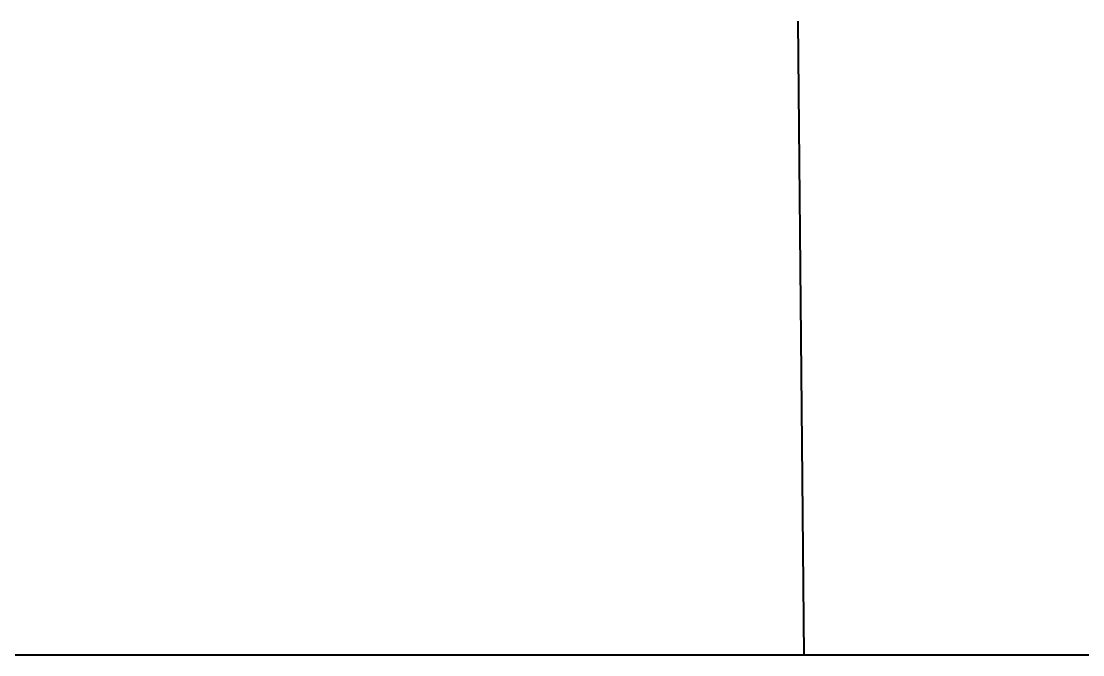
# Model space of a CAD drawing. Header units: millimetres. Extents: x 0 to 3364, y 0 to 2376.
# Drawn here: x 1413.36 to 1420.01, y 1673.3 to 1677.27 of the extents above; entities that cross this region are included whole.
import ezdxf

# ---------------------------------------------------------------- set-up
doc = ezdxf.new("R2010")
doc.units = ezdxf.units.MM
doc.header["$LTSCALE"] = 4
doc.layers.add('가시적인 것(ISO)', color=3, linetype='Continuous', lineweight=40, true_color=0x00ff00)

msp = doc.modelspace()

# ---------------------------------------------------------------- linework, layer by layer
at = {"layer": '가시적인 것(ISO)'}
for p, q in [((1418.227910047632, 1677.274111719491), (1418.264581092213, 1673.304889836682)), ((1387.301117383371, 1673.304889836682), (1423.301117383371, 1673.304889836682))]:
    msp.add_line(p, q, dxfattribs=at)

doc.saveas('drawing.dxf')
